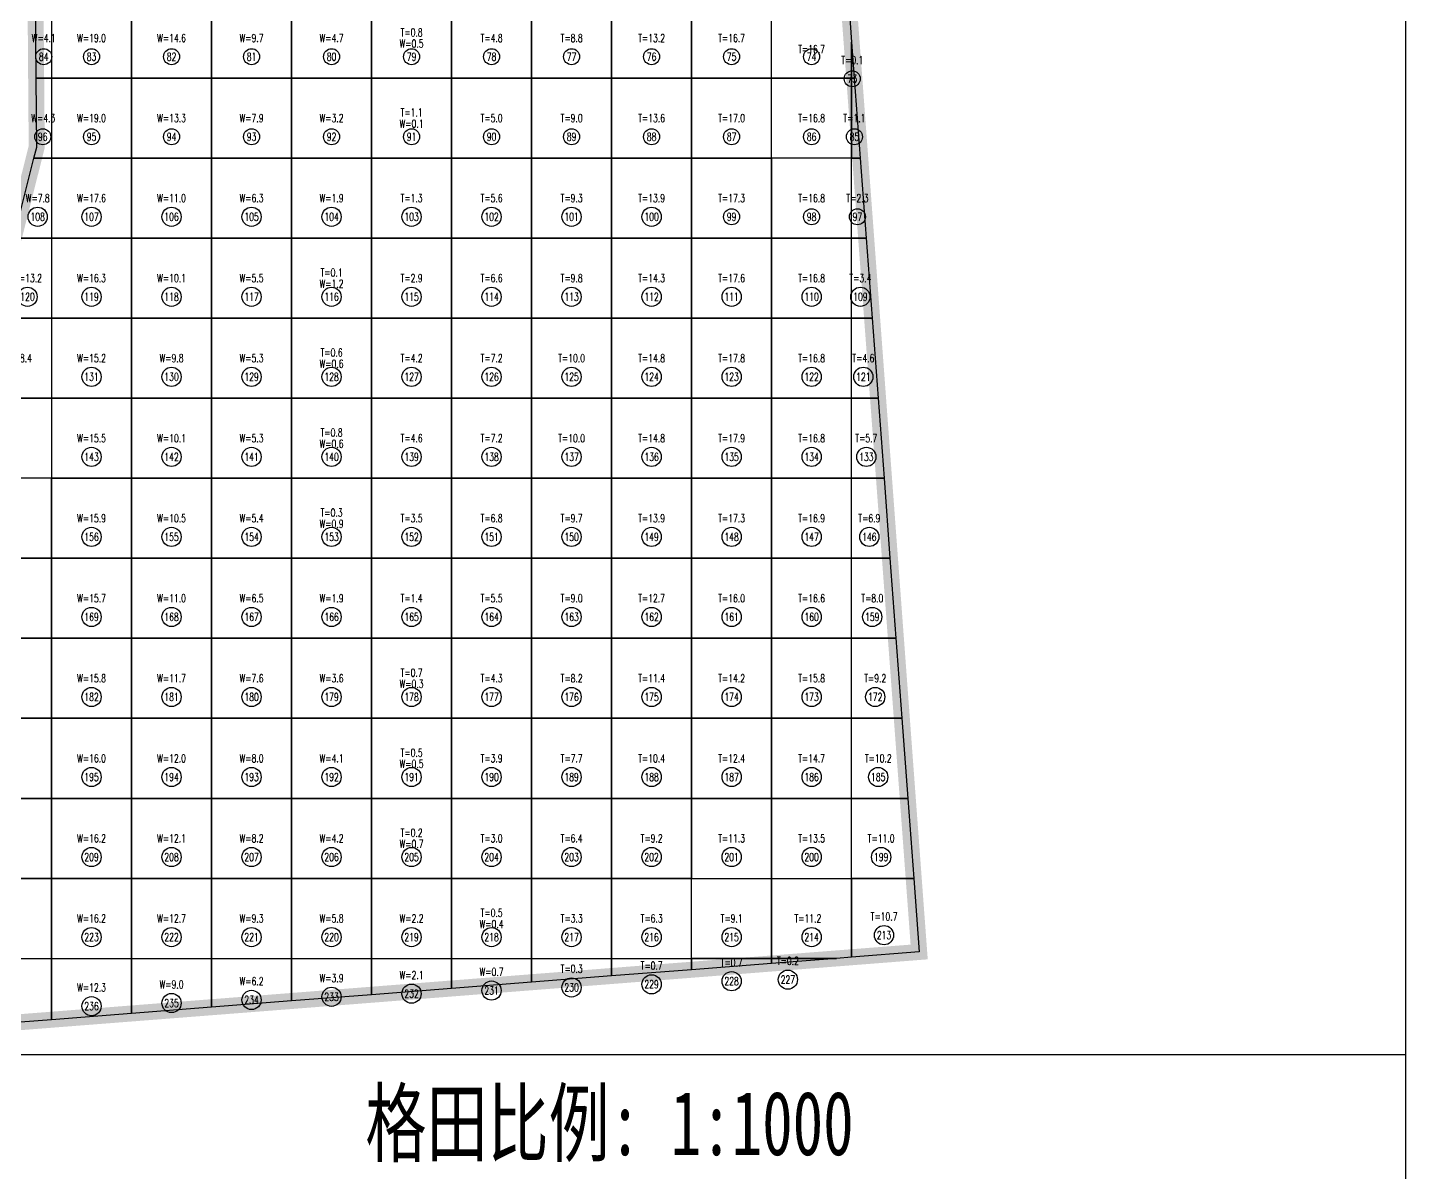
# Model space of a CAD drawing. Extents: x 4283 to 40403, y 1134 to 1764.
# Drawn here: x 16725.9 to 16812, y 1566.7 to 1638.3 of the extents above; entities that cross this region are included whole.
import ezdxf
from ezdxf.enums import TextEntityAlignment as Align

# ---------------------------------------------------------------- set-up
doc = ezdxf.new("R2010")
doc.units = 0
for name, color, linetype in [('tdz_18-4方格网', 2, 'Continuous'), ('tdz_18-4方格网计算', 7, 'Continuous'), ('tdz_土方计算图', 7, 'Continuous'), ('tdz_格田', 6, 'Continuous')]:
    doc.layers.add(name, color=color, linetype=linetype)
doc.styles.add('GLand', font='')
doc.styles.add('GLandNum', font='txt_____.ttf', dxfattribs={"width": 0.7, "height": 0.5})
doc.styles.get('GLand').set_extended_font_data('FangSong_GB2312')

msp = doc.modelspace()

# ---------------------------------------------------------------- linework, layer by layer
at = {"layer": 'tdz_18-4方格网', "linetype": 'Continuous'}
for points in [[(16726.379, 1640.097, 3392.895), (16727.379, 1640.097, 3392.894), (16727.379, 1635.097, 3392.951), (16726.418, 1635.097, 3392.952)], [(16727.379, 1640.097, 3392.894), (16727.379, 1635.097, 3392.951), (16732.379, 1635.097, 3392.858), (16732.379, 1640.097, 3392.796)], [(16732.379, 1640.097, 3392.796), (16732.379, 1635.097, 3392.858), (16737.379, 1635.097, 3392.674), (16737.379, 1640.097, 3392.692)], [(16737.379, 1640.097, 3392.692), (16737.379, 1635.097, 3392.674), (16742.379, 1635.097, 3392.485), (16742.379, 1640.097, 3392.588)], [(16742.379, 1640.097, 3392.588), (16742.379, 1635.097, 3392.485), (16747.379, 1635.097, 3392.343), (16747.379, 1640.097, 3392.45)], [(16747.379, 1640.097, 3392.45), (16747.379, 1635.097, 3392.343), (16752.379, 1635.097, 3392.237), (16752.379, 1640.097, 3392.261)], [(16752.379, 1640.097, 3392.261), (16752.379, 1635.097, 3392.237), (16757.379, 1635.097, 3392.132), (16757.379, 1640.097, 3392.149)], [(16757.379, 1640.097, 3392.149), (16757.379, 1635.097, 3392.132), (16762.379, 1635.097, 3392.027), (16762.379, 1640.097, 3392.043)], [(16762.379, 1640.097, 3392.043), (16762.379, 1635.097, 3392.027), (16767.379, 1635.097, 3391.881), (16767.379, 1640.097, 3391.915)], [(16767.379, 1640.097, 3391.915), (16767.379, 1635.097, 3391.881), (16772.379, 1635.097, 3391.862), (16772.379, 1640.097, 3391.872)], [(16777.379, 1637.342, 3392), (16777.379, 1635.097, 3391.996), (16772.379, 1635.097, 3391.862), (16772.379, 1640.097, 3391.872), (16777.174, 1640.097, 3392)], [(16777.546, 1635.097, 3392), (16777.379, 1635.097, 3391.996), (16777.379, 1637.342, 3392)], [(16726.418, 1635.097, 3392.952), (16727.379, 1635.097, 3392.951), (16727.379, 1630.097, 3392.948), (16726.276, 1630.097, 3393), (16726.451, 1630.789, 3393)], [(16727.379, 1635.097, 3392.951), (16727.379, 1630.097, 3392.948), (16732.379, 1630.097, 3392.709), (16732.379, 1635.097, 3392.858)], [(16732.379, 1635.097, 3392.858), (16732.379, 1630.097, 3392.709), (16737.379, 1630.097, 3392.536), (16737.379, 1635.097, 3392.674)], [(16737.379, 1635.097, 3392.674), (16737.379, 1630.097, 3392.536), (16742.379, 1630.097, 3392.432), (16742.379, 1635.097, 3392.485)], [(16742.379, 1635.097, 3392.485), (16742.379, 1630.097, 3392.432), (16747.379, 1630.097, 3392.327), (16747.379, 1635.097, 3392.343)], [(16747.379, 1635.097, 3392.343), (16747.379, 1630.097, 3392.327), (16752.379, 1630.097, 3392.223), (16752.379, 1635.097, 3392.237)], [(16752.379, 1635.097, 3392.237), (16752.379, 1630.097, 3392.223), (16757.379, 1630.097, 3392.119), (16757.379, 1635.097, 3392.132)], [(16757.379, 1635.097, 3392.132), (16757.379, 1630.097, 3392.119), (16762.379, 1630.097, 3392.015), (16762.379, 1635.097, 3392.027)], [(16762.379, 1635.097, 3392.027), (16762.379, 1630.097, 3392.015), (16767.379, 1630.097, 3391.846), (16767.379, 1635.097, 3391.881)], [(16767.379, 1635.097, 3391.881), (16767.379, 1630.097, 3391.846), (16772.379, 1630.097, 3391.852), (16772.379, 1635.097, 3391.862)], [(16772.379, 1630.097, 3391.852), (16772.379, 1635.097, 3391.862), (16777.379, 1635.097, 3391.996), (16777.379, 1630.097, 3391.986)], [(16777.379, 1635.097, 3391.996), (16777.546, 1635.097, 3392), (16777.917, 1630.097, 3392), (16777.379, 1630.097, 3391.986)], [(16726.276, 1630.097, 3393), (16727.379, 1630.097, 3392.948), (16727.379, 1625.097, 3392.905), (16725.013, 1625.097, 3393)], [(16727.379, 1630.097, 3392.948), (16727.379, 1625.097, 3392.905), (16732.379, 1625.097, 3392.641), (16732.379, 1630.097, 3392.709)], [(16732.379, 1630.097, 3392.709), (16732.379, 1625.097, 3392.641), (16737.379, 1625.097, 3392.484), (16737.379, 1630.097, 3392.536)], [(16737.379, 1630.097, 3392.536), (16737.379, 1625.097, 3392.484), (16742.379, 1625.097, 3392.379), (16742.379, 1630.097, 3392.432)], [(16742.379, 1630.097, 3392.432), (16742.379, 1625.097, 3392.379), (16747.379, 1625.097, 3392.276), (16747.379, 1630.097, 3392.327)], [(16747.379, 1630.097, 3392.327), (16747.379, 1625.097, 3392.276), (16752.379, 1625.097, 3392.172), (16752.379, 1630.097, 3392.223)], [(16752.379, 1630.097, 3392.223), (16752.379, 1625.097, 3392.172), (16757.379, 1625.097, 3392.069), (16757.379, 1630.097, 3392.119)], [(16757.379, 1630.097, 3392.119), (16757.379, 1625.097, 3392.069), (16762.379, 1625.097, 3392.001), (16762.379, 1630.097, 3392.015)], [(16762.379, 1630.097, 3392.015), (16762.379, 1625.097, 3392.001), (16767.379, 1625.097, 3391.813), (16767.379, 1630.097, 3391.846)], [(16767.379, 1630.097, 3391.846), (16767.379, 1625.097, 3391.813), (16772.379, 1625.097, 3391.842), (16772.379, 1630.097, 3391.852)], [(16772.379, 1630.097, 3391.852), (16772.379, 1625.097, 3391.842), (16777.379, 1625.097, 3391.976), (16777.379, 1630.097, 3391.986)], [(16777.379, 1630.097, 3391.986), (16777.917, 1630.097, 3392), (16778.288, 1625.097, 3392), (16777.379, 1625.097, 3391.976)], [(16725.013, 1625.097, 3393), (16727.379, 1625.097, 3392.905), (16727.379, 1620.097, 3392.84), (16723.749, 1620.097, 3393)], [(16727.379, 1625.097, 3392.905), (16727.379, 1620.097, 3392.84), (16732.379, 1620.097, 3392.565), (16732.379, 1625.097, 3392.641)], [(16732.379, 1625.097, 3392.641), (16732.379, 1620.097, 3392.565), (16737.379, 1620.097, 3392.498), (16737.379, 1625.097, 3392.484)], [(16737.379, 1625.097, 3392.484), (16737.379, 1620.097, 3392.498), (16742.379, 1620.097, 3392.309), (16742.379, 1625.097, 3392.379)], [(16742.379, 1625.097, 3392.379), (16742.379, 1620.097, 3392.309), (16747.379, 1620.097, 3392.206), (16747.379, 1625.097, 3392.276)], [(16747.379, 1625.097, 3392.276), (16747.379, 1620.097, 3392.206), (16752.379, 1620.097, 3392.103), (16752.379, 1625.097, 3392.172)], [(16752.379, 1625.097, 3392.172), (16752.379, 1620.097, 3392.103), (16757.379, 1620.097, 3392.032), (16757.379, 1625.097, 3392.069)], [(16757.379, 1625.097, 3392.069), (16757.379, 1620.097, 3392.032), (16762.379, 1620.097, 3391.983), (16762.379, 1625.097, 3392.001)], [(16762.379, 1625.097, 3392.001), (16762.379, 1620.097, 3391.983), (16767.379, 1620.097, 3391.785), (16767.379, 1625.097, 3391.813)], [(16767.379, 1625.097, 3391.813), (16767.379, 1620.097, 3391.785), (16772.379, 1620.097, 3391.832), (16772.379, 1625.097, 3391.842)], [(16772.379, 1625.097, 3391.842), (16772.379, 1620.097, 3391.832), (16777.379, 1620.097, 3391.966), (16777.379, 1625.097, 3391.976)], [(16777.379, 1625.097, 3391.976), (16778.288, 1625.097, 3392), (16778.66, 1620.097, 3392), (16777.379, 1620.097, 3391.966)], [(16723.749, 1620.097, 3393), (16727.379, 1620.097, 3392.84), (16727.379, 1615.097, 3392.774), (16722.486, 1615.097, 3393)], [(16727.379, 1620.097, 3392.84), (16727.379, 1615.097, 3392.774), (16732.379, 1615.097, 3392.562), (16732.379, 1620.097, 3392.565)], [(16732.379, 1620.097, 3392.565), (16732.379, 1615.097, 3392.562), (16737.379, 1615.097, 3392.479), (16737.379, 1620.097, 3392.498)], [(16737.379, 1620.097, 3392.498), (16737.379, 1615.097, 3392.479), (16742.379, 1615.097, 3392.318), (16742.379, 1620.097, 3392.309)], [(16742.379, 1620.097, 3392.309), (16742.379, 1615.097, 3392.318), (16747.379, 1615.097, 3392.136), (16747.379, 1620.097, 3392.206)], [(16747.379, 1620.097, 3392.206), (16747.379, 1615.097, 3392.136), (16752.379, 1615.097, 3392.063), (16752.379, 1620.097, 3392.103)], [(16752.379, 1620.097, 3392.103), (16752.379, 1615.097, 3392.063), (16757.379, 1615.097, 3392.051), (16757.379, 1620.097, 3392.032)], [(16757.379, 1620.097, 3392.032), (16757.379, 1615.097, 3392.051), (16762.379, 1615.097, 3391.944), (16762.379, 1620.097, 3391.983)], [(16762.379, 1620.097, 3391.983), (16762.379, 1615.097, 3391.944), (16767.379, 1615.097, 3391.759), (16767.379, 1620.097, 3391.785)], [(16767.379, 1620.097, 3391.785), (16767.379, 1615.097, 3391.759), (16772.379, 1615.097, 3391.822), (16772.379, 1620.097, 3391.832)], [(16772.379, 1620.097, 3391.832), (16772.379, 1615.097, 3391.822), (16777.379, 1615.097, 3391.956), (16777.379, 1620.097, 3391.966)], [(16777.379, 1620.097, 3391.966), (16778.66, 1620.097, 3392), (16779.031, 1615.097, 3392), (16777.379, 1615.097, 3391.956)], [(16722.486, 1615.097, 3393), (16727.379, 1615.097, 3392.774), (16727.379, 1610.097, 3392.815), (16722.379, 1610.097, 3392.985), (16722.379, 1614.673, 3393)], [(16727.379, 1615.097, 3392.774), (16727.379, 1610.097, 3392.815), (16732.379, 1610.097, 3392.603), (16732.379, 1615.097, 3392.562)], [(16732.379, 1615.097, 3392.562), (16732.379, 1610.097, 3392.603), (16737.379, 1610.097, 3392.468), (16737.379, 1615.097, 3392.479)], [(16737.379, 1615.097, 3392.479), (16737.379, 1610.097, 3392.468), (16742.379, 1610.097, 3392.288), (16742.379, 1615.097, 3392.318)], [(16742.379, 1615.097, 3392.318), (16742.379, 1610.097, 3392.288), (16747.379, 1610.097, 3392.153), (16747.379, 1615.097, 3392.136)], [(16747.379, 1615.097, 3392.136), (16747.379, 1610.097, 3392.153), (16752.379, 1610.097, 3392.063), (16752.379, 1615.097, 3392.063)], [(16752.379, 1615.097, 3392.063), (16752.379, 1610.097, 3392.063), (16757.379, 1610.097, 3392.029), (16757.379, 1615.097, 3392.051)], [(16757.379, 1615.097, 3392.051), (16757.379, 1610.097, 3392.029), (16762.379, 1610.097, 3391.958), (16762.379, 1615.097, 3391.944)], [(16762.379, 1615.097, 3391.944), (16762.379, 1610.097, 3391.958), (16767.379, 1610.097, 3391.764), (16767.379, 1615.097, 3391.759)], [(16767.379, 1615.097, 3391.759), (16767.379, 1610.097, 3391.764), (16772.379, 1610.097, 3391.812), (16772.379, 1615.097, 3391.822)], [(16772.379, 1615.097, 3391.822), (16772.379, 1610.097, 3391.812), (16777.379, 1610.097, 3391.946), (16777.379, 1615.097, 3391.956)], [(16777.379, 1615.097, 3391.956), (16779.031, 1615.097, 3392), (16779.403, 1610.097, 3392), (16777.379, 1610.097, 3391.946)], [(16722.379, 1610.097, 3392.985), (16722.379, 1605.097, 3392.93), (16727.379, 1605.097, 3392.762), (16727.379, 1610.097, 3392.815)], [(16727.379, 1610.097, 3392.815), (16727.379, 1605.097, 3392.762), (16732.379, 1605.097, 3392.606), (16732.379, 1610.097, 3392.603)], [(16732.379, 1610.097, 3392.603), (16732.379, 1605.097, 3392.606), (16737.379, 1605.097, 3392.457), (16737.379, 1610.097, 3392.468)], [(16737.379, 1610.097, 3392.468), (16737.379, 1605.097, 3392.457), (16742.379, 1605.097, 3392.325), (16742.379, 1610.097, 3392.288)], [(16742.379, 1610.097, 3392.288), (16742.379, 1605.097, 3392.325), (16747.379, 1605.097, 3392.22), (16747.379, 1610.097, 3392.153)], [(16747.379, 1610.097, 3392.153), (16747.379, 1605.097, 3392.22), (16752.379, 1605.097, 3392.115), (16752.379, 1610.097, 3392.063)], [(16752.379, 1610.097, 3392.063), (16752.379, 1605.097, 3392.115), (16757.379, 1605.097, 3392.03), (16757.379, 1610.097, 3392.029)], [(16757.379, 1610.097, 3392.029), (16757.379, 1605.097, 3392.03), (16762.379, 1605.097, 3391.973), (16762.379, 1610.097, 3391.958)], [(16762.379, 1610.097, 3391.958), (16762.379, 1605.097, 3391.973), (16767.379, 1605.097, 3391.836), (16767.379, 1610.097, 3391.764)], [(16767.379, 1610.097, 3391.764), (16767.379, 1605.097, 3391.836), (16772.379, 1605.097, 3391.802), (16772.379, 1610.097, 3391.812)], [(16772.379, 1610.097, 3391.812), (16772.379, 1605.097, 3391.802), (16777.379, 1605.097, 3391.936), (16777.379, 1610.097, 3391.946)], [(16777.379, 1610.097, 3391.946), (16779.403, 1610.097, 3392), (16779.774, 1605.097, 3392), (16777.379, 1605.097, 3391.936)], [(16722.379, 1605.097, 3392.93), (16722.379, 1600.097, 3392.874), (16727.379, 1600.097, 3392.731), (16727.379, 1605.097, 3392.762)], [(16727.379, 1605.097, 3392.762), (16727.379, 1600.097, 3392.731), (16732.379, 1600.097, 3392.619), (16732.379, 1605.097, 3392.606)], [(16732.379, 1605.097, 3392.606), (16732.379, 1600.097, 3392.619), (16737.379, 1600.097, 3392.497), (16737.379, 1605.097, 3392.457)], [(16737.379, 1605.097, 3392.457), (16737.379, 1600.097, 3392.497), (16742.379, 1600.097, 3392.392), (16742.379, 1605.097, 3392.325)], [(16742.379, 1605.097, 3392.325), (16742.379, 1600.097, 3392.392), (16747.379, 1600.097, 3392.287), (16747.379, 1605.097, 3392.22)], [(16747.379, 1605.097, 3392.22), (16747.379, 1600.097, 3392.287), (16752.379, 1600.097, 3392.182), (16752.379, 1605.097, 3392.115)], [(16752.379, 1605.097, 3392.115), (16752.379, 1600.097, 3392.182), (16757.379, 1600.097, 3392.077), (16757.379, 1605.097, 3392.03)], [(16757.379, 1605.097, 3392.03), (16757.379, 1600.097, 3392.077), (16762.379, 1600.097, 3391.981), (16762.379, 1605.097, 3391.973)], [(16762.379, 1605.097, 3391.973), (16762.379, 1600.097, 3391.981), (16767.379, 1600.097, 3391.907), (16767.379, 1605.097, 3391.836)], [(16767.379, 1605.097, 3391.836), (16767.379, 1600.097, 3391.907), (16772.379, 1600.097, 3391.841), (16772.379, 1605.097, 3391.802)], [(16772.379, 1605.097, 3391.802), (16772.379, 1600.097, 3391.841), (16777.379, 1600.097, 3391.926), (16777.379, 1605.097, 3391.936)], [(16777.379, 1605.097, 3391.936), (16779.774, 1605.097, 3392), (16780.146, 1600.097, 3392), (16777.379, 1600.097, 3391.926)], [(16722.379, 1600.097, 3392.874), (16722.379, 1595.097, 3392.836), (16727.379, 1595.097, 3392.732), (16727.379, 1600.097, 3392.731)], [(16727.379, 1600.097, 3392.731), (16727.379, 1595.097, 3392.732), (16732.379, 1595.097, 3392.62), (16732.379, 1600.097, 3392.619)], [(16732.379, 1600.097, 3392.619), (16732.379, 1595.097, 3392.62), (16737.379, 1595.097, 3392.516), (16737.379, 1600.097, 3392.497)], [(16737.379, 1600.097, 3392.497), (16737.379, 1595.097, 3392.516), (16742.379, 1595.097, 3392.412), (16742.379, 1600.097, 3392.392)], [(16742.379, 1600.097, 3392.392), (16742.379, 1595.097, 3392.412), (16747.379, 1595.097, 3392.307), (16747.379, 1600.097, 3392.287)], [(16747.379, 1600.097, 3392.287), (16747.379, 1595.097, 3392.307), (16752.379, 1595.097, 3392.202), (16752.379, 1600.097, 3392.182)], [(16752.379, 1600.097, 3392.182), (16752.379, 1595.097, 3392.202), (16757.379, 1595.097, 3392.097), (16757.379, 1600.097, 3392.077)], [(16757.379, 1600.097, 3392.077), (16757.379, 1595.097, 3392.097), (16762.379, 1595.097, 3392), (16762.379, 1600.097, 3391.981)], [(16762.379, 1600.097, 3391.981), (16762.379, 1595.097, 3392), (16767.379, 1595.097, 3391.979), (16767.379, 1600.097, 3391.907)], [(16767.379, 1600.097, 3391.907), (16767.379, 1595.097, 3391.979), (16772.379, 1595.097, 3391.913), (16772.379, 1600.097, 3391.841)], [(16772.379, 1600.097, 3391.841), (16772.379, 1595.097, 3391.913), (16777.379, 1595.097, 3391.916), (16777.379, 1600.097, 3391.926)], [(16777.379, 1600.097, 3391.926), (16780.146, 1600.097, 3392), (16780.517, 1595.097, 3392), (16777.379, 1595.097, 3391.916)], [(16722.379, 1595.097, 3392.836), (16722.379, 1590.097, 3392.832), (16727.379, 1590.097, 3392.728), (16727.379, 1595.097, 3392.732)], [(16727.379, 1595.097, 3392.732), (16727.379, 1590.097, 3392.728), (16732.379, 1590.097, 3392.617), (16732.379, 1595.097, 3392.62)], [(16732.379, 1595.097, 3392.62), (16732.379, 1590.097, 3392.617), (16737.379, 1590.097, 3392.513), (16737.379, 1595.097, 3392.516)], [(16737.379, 1595.097, 3392.516), (16737.379, 1590.097, 3392.513), (16742.379, 1590.097, 3392.409), (16742.379, 1595.097, 3392.412)], [(16742.379, 1595.097, 3392.412), (16742.379, 1590.097, 3392.409), (16747.379, 1590.097, 3392.305), (16747.379, 1595.097, 3392.307)], [(16747.379, 1595.097, 3392.307), (16747.379, 1590.097, 3392.305), (16752.379, 1590.097, 3392.201), (16752.379, 1595.097, 3392.202)], [(16752.379, 1595.097, 3392.202), (16752.379, 1590.097, 3392.201), (16757.379, 1590.097, 3392.097), (16757.379, 1595.097, 3392.097)], [(16757.379, 1595.097, 3392.097), (16757.379, 1590.097, 3392.097), (16762.379, 1590.097, 3392), (16762.379, 1595.097, 3392)], [(16762.379, 1595.097, 3392), (16762.379, 1590.097, 3392), (16767.379, 1590.097, 3392), (16767.379, 1595.097, 3391.979)], [(16767.379, 1595.097, 3391.979), (16767.379, 1590.097, 3392), (16772.379, 1590.097, 3391.984), (16772.379, 1595.097, 3391.913)], [(16772.379, 1595.097, 3391.913), (16772.379, 1590.097, 3391.984), (16777.379, 1590.097, 3391.918), (16777.379, 1595.097, 3391.916)], [(16777.379, 1595.097, 3391.916), (16780.517, 1595.097, 3392), (16780.888, 1590.097, 3392), (16777.379, 1590.097, 3391.918)], [(16722.379, 1590.097, 3392.832), (16722.379, 1585.097, 3392.821), (16727.379, 1585.097, 3392.725), (16727.379, 1590.097, 3392.728)], [(16727.379, 1590.097, 3392.728), (16727.379, 1585.097, 3392.725), (16732.379, 1585.097, 3392.615), (16732.379, 1590.097, 3392.617)], [(16732.379, 1590.097, 3392.617), (16732.379, 1585.097, 3392.615), (16737.379, 1585.097, 3392.51), (16737.379, 1590.097, 3392.513)], [(16737.379, 1590.097, 3392.513), (16737.379, 1585.097, 3392.51), (16742.379, 1585.097, 3392.406), (16742.379, 1590.097, 3392.409)], [(16742.379, 1590.097, 3392.409), (16742.379, 1585.097, 3392.406), (16747.379, 1585.097, 3392.302), (16747.379, 1590.097, 3392.305)], [(16747.379, 1590.097, 3392.305), (16747.379, 1585.097, 3392.302), (16752.379, 1585.097, 3392.236), (16752.379, 1590.097, 3392.201)], [(16752.379, 1590.097, 3392.201), (16752.379, 1585.097, 3392.236), (16757.379, 1585.097, 3392.171), (16757.379, 1590.097, 3392.097)], [(16757.379, 1590.097, 3392.097), (16757.379, 1585.097, 3392.171), (16762.379, 1585.097, 3392.106), (16762.379, 1590.097, 3392)], [(16762.379, 1590.097, 3392), (16762.379, 1585.097, 3392.106), (16767.379, 1585.097, 3392.04), (16767.379, 1590.097, 3392)], [(16767.379, 1590.097, 3392), (16767.379, 1585.097, 3392.04), (16772.379, 1585.097, 3392), (16772.379, 1590.097, 3391.984)], [(16772.379, 1590.097, 3391.984), (16772.379, 1585.097, 3392), (16777.379, 1585.097, 3391.99), (16777.379, 1590.097, 3391.918)], [(16777.379, 1590.097, 3391.918), (16780.888, 1590.097, 3392), (16781.26, 1585.097, 3392), (16777.379, 1585.097, 3391.99)], [(16722.379, 1585.097, 3392.821), (16722.379, 1580.097, 3392.782), (16727.379, 1580.097, 3392.691), (16727.379, 1585.097, 3392.725)], [(16727.379, 1585.097, 3392.725), (16727.379, 1580.097, 3392.691), (16732.379, 1580.097, 3392.625), (16732.379, 1585.097, 3392.615)], [(16732.379, 1585.097, 3392.615), (16732.379, 1580.097, 3392.625), (16737.379, 1580.097, 3392.562), (16737.379, 1585.097, 3392.51)], [(16737.379, 1585.097, 3392.51), (16737.379, 1580.097, 3392.562), (16742.379, 1580.097, 3392.498), (16742.379, 1585.097, 3392.406)], [(16742.379, 1585.097, 3392.406), (16742.379, 1580.097, 3392.498), (16747.379, 1580.097, 3392.435), (16747.379, 1585.097, 3392.302)], [(16747.379, 1585.097, 3392.302), (16747.379, 1580.097, 3392.435), (16752.379, 1580.097, 3392.372), (16752.379, 1585.097, 3392.236)], [(16752.379, 1585.097, 3392.236), (16752.379, 1580.097, 3392.372), (16757.379, 1580.097, 3392.309), (16757.379, 1585.097, 3392.171)], [(16757.379, 1585.097, 3392.171), (16757.379, 1580.097, 3392.309), (16762.379, 1580.097, 3392.246), (16762.379, 1585.097, 3392.106)], [(16762.379, 1585.097, 3392.106), (16762.379, 1580.097, 3392.246), (16767.379, 1580.097, 3392.183), (16767.379, 1585.097, 3392.04)], [(16767.379, 1580.097, 3392.183), (16767.379, 1585.097, 3392.04), (16772.379, 1585.097, 3392), (16772.379, 1580.097, 3392.12)], [(16776.442, 1580.097, 3392.069), (16772.379, 1580.097, 3392.12), (16772.379, 1585.097, 3392), (16777.379, 1585.097, 3391.99), (16777.379, 1580.17, 3392.056)], [(16777.379, 1585.097, 3391.99), (16781.26, 1585.097, 3392), (16781.601, 1580.5, 3392), (16777.379, 1580.17, 3392.056)], [(16722.379, 1575.878, 3392.79), (16722.379, 1580.097, 3392.782), (16727.379, 1580.097, 3392.691), (16727.379, 1576.268, 3392.724)], [(16727.379, 1576.268, 3392.724), (16727.379, 1580.097, 3392.691), (16732.379, 1580.097, 3392.625), (16732.379, 1576.658, 3392.657)], [(16732.379, 1576.658, 3392.657), (16732.379, 1580.097, 3392.625), (16737.379, 1580.097, 3392.562), (16737.379, 1577.048, 3392.59)], [(16737.379, 1577.048, 3392.59), (16737.379, 1580.097, 3392.562), (16742.379, 1580.097, 3392.498), (16742.379, 1577.439, 3392.523)], [(16742.379, 1577.439, 3392.523), (16742.379, 1580.097, 3392.498), (16747.379, 1580.097, 3392.435), (16747.379, 1577.829, 3392.457)], [(16747.379, 1577.829, 3392.457), (16747.379, 1580.097, 3392.435), (16752.379, 1580.097, 3392.372), (16752.379, 1578.219, 3392.39)], [(16752.379, 1578.219, 3392.39), (16752.379, 1580.097, 3392.372), (16757.379, 1580.097, 3392.309), (16757.379, 1578.609, 3392.323)], [(16757.379, 1578.609, 3392.323), (16757.379, 1580.097, 3392.309), (16762.379, 1580.097, 3392.246), (16762.379, 1579, 3392.257)], [(16762.379, 1579, 3392.257), (16762.379, 1580.097, 3392.246), (16767.379, 1580.097, 3392.183), (16767.379, 1579.39, 3392.19)], [(16767.379, 1579.39, 3392.19), (16767.379, 1580.097, 3392.183), (16772.379, 1580.097, 3392.12), (16772.379, 1579.78, 3392.123)], [(16772.379, 1580.097, 3392.12), (16776.442, 1580.097, 3392.069), (16772.379, 1579.78, 3392.123)]]:
    msp.add_polyline3d(points, close=True, dxfattribs=at)
at = {"layer": 'tdz_18-4方格网计算', "color": 7, "linetype": 'Continuous'}
for centre, radius in [((16726.889, 1636.431), 0.5), ((16729.879, 1636.431), 0.5), ((16734.879, 1636.431), 0.5), ((16739.879, 1636.431), 0.5), ((16744.879, 1636.431), 0.5), ((16749.879, 1636.431), 0.5), ((16754.879, 1636.431), 0.5), ((16759.879, 1636.431), 0.5), ((16764.879, 1636.431), 0.5), ((16769.879, 1636.431), 0.5), ((16774.879, 1636.431), 0.5), ((16777.421, 1635.053), 0.5), ((16726.828, 1631.431), 0.5), ((16729.879, 1631.431), 0.5), ((16734.879, 1631.431), 0.5), ((16739.879, 1631.431), 0.5), ((16744.879, 1631.431), 0.5), ((16749.879, 1631.431), 0.5), ((16754.879, 1631.431), 0.5), ((16759.879, 1631.431), 0.5), ((16764.879, 1631.431), 0.5), ((16769.879, 1631.431), 0.5), ((16774.879, 1631.431), 0.5), ((16777.555, 1631.431), 0.5), ((16726.512, 1626.431), 0.6), ((16729.879, 1626.431), 0.6), ((16734.879, 1626.431), 0.6), ((16739.879, 1626.431), 0.6), ((16744.879, 1626.431), 0.6), ((16749.879, 1626.431), 0.6), ((16754.879, 1626.431), 0.6), ((16759.879, 1626.431), 0.6), ((16764.879, 1626.431), 0.6), ((16769.879, 1626.431), 0.5), ((16774.879, 1626.431), 0.5), ((16777.741, 1626.431), 0.5), ((16725.88, 1621.431), 0.6), ((16729.879, 1621.431), 0.6), ((16734.879, 1621.431), 0.6), ((16739.879, 1621.431), 0.6), ((16744.879, 1621.431), 0.6), ((16749.879, 1621.431), 0.6), ((16754.879, 1621.431), 0.6), ((16759.879, 1621.431), 0.6), ((16764.879, 1621.431), 0.6), ((16769.879, 1621.431), 0.6), ((16774.879, 1621.431), 0.6), ((16777.927, 1621.431), 0.6), ((16729.879, 1616.431), 0.6), ((16734.879, 1616.431), 0.6), ((16739.879, 1616.431), 0.6), ((16744.879, 1616.431), 0.6), ((16749.879, 1616.431), 0.6), ((16754.879, 1616.431), 0.6), ((16759.879, 1616.431), 0.6), ((16764.879, 1616.431), 0.6), ((16769.879, 1616.431), 0.6), ((16774.879, 1616.431), 0.6), ((16778.112, 1616.431), 0.6), ((16729.879, 1611.431), 0.6), ((16734.879, 1611.431), 0.6), ((16739.879, 1611.431), 0.6), ((16744.879, 1611.431), 0.6), ((16749.879, 1611.431), 0.6), ((16754.879, 1611.431), 0.6), ((16759.879, 1611.431), 0.6), ((16764.879, 1611.431), 0.6), ((16769.879, 1611.431), 0.6), ((16774.879, 1611.431), 0.6), ((16778.298, 1611.431), 0.6), ((16729.879, 1606.431), 0.6), ((16734.879, 1606.431), 0.6), ((16739.879, 1606.431), 0.6), ((16744.879, 1606.431), 0.6), ((16749.879, 1606.431), 0.6), ((16754.879, 1606.431), 0.6), ((16759.879, 1606.431), 0.6), ((16764.879, 1606.431), 0.6), ((16769.879, 1606.431), 0.6), ((16774.879, 1606.431), 0.6), ((16778.484, 1606.431), 0.6), ((16729.879, 1601.431), 0.6), ((16734.879, 1601.431), 0.6), ((16739.879, 1601.431), 0.6), ((16744.879, 1601.431), 0.6), ((16749.879, 1601.431), 0.6), ((16754.879, 1601.431), 0.6), ((16759.879, 1601.431), 0.6), ((16764.879, 1601.431), 0.6), ((16769.879, 1601.431), 0.6), ((16774.879, 1601.431), 0.6), ((16778.669, 1601.431), 0.6), ((16729.879, 1596.431), 0.6), ((16734.879, 1596.431), 0.6), ((16739.879, 1596.431), 0.6), ((16744.879, 1596.431), 0.6), ((16749.879, 1596.431), 0.6), ((16754.879, 1596.431), 0.6), ((16759.879, 1596.431), 0.6), ((16764.879, 1596.431), 0.6), ((16769.879, 1596.431), 0.6), ((16774.879, 1596.431), 0.6), ((16778.855, 1596.431), 0.6), ((16729.879, 1591.431), 0.6), ((16734.879, 1591.431), 0.6), ((16739.879, 1591.431), 0.6), ((16744.879, 1591.431), 0.6), ((16749.879, 1591.431), 0.6), ((16754.879, 1591.431), 0.6), ((16759.879, 1591.431), 0.6), ((16764.879, 1591.431), 0.6), ((16769.879, 1591.431), 0.6), ((16774.879, 1591.431), 0.6), ((16779.041, 1591.431), 0.6), ((16729.879, 1586.431), 0.6), ((16734.879, 1586.431), 0.6), ((16739.879, 1586.431), 0.6), ((16744.879, 1586.431), 0.6), ((16749.879, 1586.431), 0.6), ((16754.879, 1586.431), 0.6), ((16759.879, 1586.431), 0.6), ((16764.879, 1586.431), 0.6), ((16769.879, 1586.431), 0.6), ((16774.879, 1586.431), 0.6), ((16779.226, 1586.431), 0.6), ((16729.879, 1581.431), 0.6), ((16734.879, 1581.431), 0.6), ((16739.879, 1581.431), 0.6), ((16744.879, 1581.431), 0.6), ((16749.879, 1581.431), 0.6), ((16754.879, 1581.431), 0.6), ((16759.879, 1581.431), 0.6), ((16764.879, 1581.431), 0.6), ((16769.879, 1581.431), 0.6), ((16774.879, 1581.431), 0.6), ((16779.405, 1581.55), 0.6), ((16769.879, 1578.674), 0.6), ((16773.395, 1578.772), 0.6), ((16749.879, 1577.894), 0.6), ((16754.879, 1578.089), 0.6), ((16759.879, 1578.284), 0.6), ((16764.879, 1578.479), 0.6), ((16729.879, 1577.113), 0.6), ((16734.879, 1577.309), 0.6), ((16739.879, 1577.504), 0.6), ((16744.879, 1577.699), 0.6)]:
    msp.add_circle(centre, radius, dxfattribs=at)
at = {"layer": 'tdz_土方计算图', "linetype": 'Continuous'}
for points in [[(16811.99, 1674.092), (16811.99, 1514.092)], [(16681.99, 1574.092), (16811.99, 1574.092)]]:
    msp.add_lwpolyline(points, dxfattribs=at)
at = {"layer": 'tdz_格田', "linetype": 'Continuous', "lineweight": 60, "const_width": 1}
msp.add_lwpolyline([(16712.379, 1575.097), (16726.451, 1630.789), (16726.169, 1667.425), (16774.724, 1673.088), (16781.601, 1580.5), (16712.379, 1575.097)], close=True, dxfattribs=at)

# ---------------------------------------------------------------- texts
at = {"layer": 'tdz_18-4方格网计算', "color": 173, "linetype": 'Continuous', "style": 'GLandNum', "width": 0.7}
for s, p in [('W=4.1', (16726.889, 1637.597)), ('W=19.0', (16729.879, 1637.597)), ('W=14.6', (16734.879, 1637.597)), ('W=9.7', (16739.879, 1637.597)), ('W=4.7', (16744.879, 1637.597)), ('W=0.5', (16749.879, 1637.247)), ('W=4.3', (16726.863, 1632.597)), ('W=19.0', (16729.879, 1632.597)), ('W=13.3', (16734.879, 1632.597)), ('W=7.9', (16739.879, 1632.597)), ('W=3.2', (16744.879, 1632.597)), ('W=0.1', (16749.879, 1632.247)), ('W=7.8', (16726.512, 1627.597)), ('W=17.6', (16729.879, 1627.597)), ('W=11.0', (16734.879, 1627.597)), ('W=6.3', (16739.879, 1627.597)), ('W=1.9', (16744.879, 1627.597)), ('W=13.2', (16725.88, 1622.597)), ('W=16.3', (16729.879, 1622.597)), ('W=10.1', (16734.879, 1622.597)), ('W=5.5', (16739.879, 1622.597)), ('W=1.2', (16744.879, 1622.247)), ('W=18.4', (16725.248, 1617.597)), ('W=15.2', (16729.879, 1617.597)), ('W=9.8', (16734.879, 1617.597)), ('W=5.3', (16739.879, 1617.597)), ('W=0.6', (16744.879, 1617.247)), ('W=15.5', (16729.879, 1612.597)), ('W=10.1', (16734.879, 1612.597)), ('W=5.3', (16739.879, 1612.597)), ('W=0.6', (16744.879, 1612.247)), ('W=15.9', (16729.879, 1607.597)), ('W=10.5', (16734.879, 1607.597)), ('W=5.4', (16739.879, 1607.597)), ('W=0.9', (16744.879, 1607.247)), ('W=15.7', (16729.879, 1602.597)), ('W=11.0', (16734.879, 1602.597)), ('W=6.5', (16739.879, 1602.597)), ('W=1.9', (16744.879, 1602.597)), ('W=15.8', (16729.879, 1597.597)), ('W=11.7', (16734.879, 1597.597)), ('W=7.6', (16739.879, 1597.597)), ('W=3.6', (16744.879, 1597.597)), ('W=0.3', (16749.879, 1597.247)), ('W=16.0', (16729.879, 1592.597)), ('W=12.0', (16734.879, 1592.597)), ('W=8.0', (16739.879, 1592.597)), ('W=4.1', (16744.879, 1592.597)), ('W=0.5', (16749.879, 1592.247)), ('W=16.2', (16729.879, 1587.597)), ('W=12.1', (16734.879, 1587.597)), ('W=8.2', (16739.879, 1587.597)), ('W=4.2', (16744.879, 1587.597)), ('W=0.7', (16749.879, 1587.247)), ('W=16.2', (16729.879, 1582.597)), ('W=12.7', (16734.879, 1582.597)), ('W=9.3', (16739.879, 1582.597)), ('W=5.8', (16744.879, 1582.597)), ('W=2.2', (16749.879, 1582.597)), ('W=0.4', (16754.879, 1582.247)), ('W=2.1', (16749.879, 1579.061)), ('W=0.7', (16754.879, 1579.256)), ('W=12.3', (16729.879, 1578.28)), ('W=9.0', (16734.879, 1578.475)), ('W=6.2', (16739.879, 1578.67)), ('W=3.9', (16744.879, 1578.866))]:
    msp.add_text(s, height=0.5, dxfattribs=at).set_placement(p, align=Align.MIDDLE_CENTER)
at = {"layer": 'tdz_18-4方格网计算', "color": 2, "linetype": 'Continuous', "style": 'GLandNum', "width": 0.7}
for s, p in [('T=0.8', (16749.879, 1637.947)), ('T=4.8', (16754.879, 1637.597)), ('T=8.8', (16759.879, 1637.597)), ('T=13.2', (16764.879, 1637.597)), ('T=16.7', (16769.879, 1637.597)), ('T=16.7', (16774.879, 1636.908)), ('T=0.1', (16777.421, 1636.22)), ('T=1.1', (16749.879, 1632.947)), ('T=5.0', (16754.879, 1632.597)), ('T=9.0', (16759.879, 1632.597)), ('T=13.6', (16764.879, 1632.597)), ('T=17.0', (16769.879, 1632.597)), ('T=16.8', (16774.879, 1632.597)), ('T=1.1', (16777.555, 1632.597)), ('T=1.3', (16749.879, 1627.597)), ('T=5.6', (16754.879, 1627.597)), ('T=9.3', (16759.879, 1627.597)), ('T=13.9', (16764.879, 1627.597)), ('T=17.3', (16769.879, 1627.597)), ('T=16.8', (16774.879, 1627.597)), ('T=2.3', (16777.741, 1627.597)), ('T=0.1', (16744.879, 1622.947)), ('T=2.9', (16749.879, 1622.597)), ('T=6.6', (16754.879, 1622.597)), ('T=9.8', (16759.879, 1622.597)), ('T=14.3', (16764.879, 1622.597)), ('T=17.6', (16769.879, 1622.597)), ('T=16.8', (16774.879, 1622.597)), ('T=3.4', (16777.927, 1622.597)), ('T=0.6', (16744.879, 1617.947)), ('T=4.2', (16749.879, 1617.597)), ('T=7.2', (16754.879, 1617.597)), ('T=10.0', (16759.879, 1617.597)), ('T=14.8', (16764.879, 1617.597)), ('T=17.8', (16769.879, 1617.597)), ('T=16.8', (16774.879, 1617.597)), ('T=4.6', (16778.112, 1617.597)), ('T=0.8', (16744.879, 1612.947)), ('T=4.6', (16749.879, 1612.597)), ('T=7.2', (16754.879, 1612.597)), ('T=10.0', (16759.879, 1612.597)), ('T=14.8', (16764.879, 1612.597)), ('T=17.9', (16769.879, 1612.597)), ('T=16.8', (16774.879, 1612.597)), ('T=5.7', (16778.298, 1612.597)), ('T=0.3', (16744.879, 1607.947)), ('T=3.5', (16749.879, 1607.597)), ('T=6.8', (16754.879, 1607.597)), ('T=9.7', (16759.879, 1607.597)), ('T=13.9', (16764.879, 1607.597)), ('T=17.3', (16769.879, 1607.597)), ('T=16.9', (16774.879, 1607.597)), ('T=6.9', (16778.484, 1607.597)), ('T=1.4', (16749.879, 1602.597)), ('T=5.5', (16754.879, 1602.597)), ('T=9.0', (16759.879, 1602.597)), ('T=12.7', (16764.879, 1602.597)), ('T=16.0', (16769.879, 1602.597)), ('T=16.6', (16774.879, 1602.597)), ('T=8.0', (16778.669, 1602.597)), ('T=0.7', (16749.879, 1597.947)), ('T=4.3', (16754.879, 1597.597)), ('T=8.2', (16759.879, 1597.597)), ('T=11.4', (16764.879, 1597.597)), ('T=14.2', (16769.879, 1597.597)), ('T=15.8', (16774.879, 1597.597)), ('T=9.2', (16778.855, 1597.597)), ('T=0.5', (16749.879, 1592.947)), ('T=3.9', (16754.879, 1592.597)), ('T=7.7', (16759.879, 1592.597)), ('T=10.4', (16764.879, 1592.597)), ('T=12.4', (16769.879, 1592.597)), ('T=14.7', (16774.879, 1592.597)), ('T=10.2', (16779.041, 1592.597)), ('T=0.2', (16749.879, 1587.947)), ('T=3.0', (16754.879, 1587.597)), ('T=6.4', (16759.879, 1587.597)), ('T=9.2', (16764.879, 1587.597)), ('T=11.3', (16769.879, 1587.597)), ('T=13.5', (16774.879, 1587.597)), ('T=11.0', (16779.226, 1587.597)), ('T=0.5', (16754.879, 1582.947)), ('T=3.3', (16759.879, 1582.597)), ('T=6.3', (16764.879, 1582.597)), ('T=9.1', (16769.879, 1582.597)), ('T=11.2', (16774.645, 1582.597)), ('T=10.7', (16779.405, 1582.716)), ('T=0.2', (16773.395, 1579.939)), ('T=0.3', (16759.879, 1579.451)), ('T=0.7', (16764.879, 1579.646)), ('T=0.7', (16769.879, 1579.841))]:
    msp.add_text(s, height=0.5, dxfattribs=at).set_placement(p, align=Align.MIDDLE_CENTER)
at = {"layer": 'tdz_18-4方格网计算', "color": 7, "linetype": 'Continuous', "style": 'GLandNum', "width": 0.7}
for s, p in [('84', (16726.889, 1636.431)), ('83', (16729.879, 1636.431)), ('82', (16734.879, 1636.431)), ('81', (16739.879, 1636.431)), ('80', (16744.879, 1636.431)), ('79', (16749.879, 1636.431)), ('78', (16754.879, 1636.431)), ('77', (16759.879, 1636.431)), ('76', (16764.879, 1636.431)), ('75', (16769.879, 1636.431)), ('74', (16774.879, 1636.431)), ('73', (16777.421, 1635.053)), ('96', (16726.828, 1631.431)), ('95', (16729.879, 1631.431)), ('94', (16734.879, 1631.431)), ('93', (16739.879, 1631.431)), ('92', (16744.879, 1631.431)), ('91', (16749.879, 1631.431)), ('90', (16754.879, 1631.431)), ('89', (16759.879, 1631.431)), ('88', (16764.879, 1631.431)), ('87', (16769.879, 1631.431)), ('86', (16774.879, 1631.431)), ('85', (16777.555, 1631.431)), ('108', (16726.512, 1626.431)), ('107', (16729.879, 1626.431)), ('106', (16734.879, 1626.431)), ('105', (16739.879, 1626.431)), ('104', (16744.879, 1626.431)), ('103', (16749.879, 1626.431)), ('102', (16754.879, 1626.431)), ('101', (16759.879, 1626.431)), ('100', (16764.879, 1626.431)), ('99', (16769.879, 1626.431)), ('98', (16774.879, 1626.431)), ('97', (16777.741, 1626.431)), ('120', (16725.88, 1621.431)), ('119', (16729.879, 1621.431)), ('118', (16734.879, 1621.431)), ('117', (16739.879, 1621.431)), ('116', (16744.879, 1621.431)), ('115', (16749.879, 1621.431)), ('114', (16754.879, 1621.431)), ('113', (16759.879, 1621.431)), ('112', (16764.879, 1621.431)), ('111', (16769.879, 1621.431)), ('110', (16774.879, 1621.431)), ('109', (16777.927, 1621.431)), ('131', (16729.879, 1616.431)), ('130', (16734.879, 1616.431)), ('129', (16739.879, 1616.431)), ('128', (16744.879, 1616.431)), ('127', (16749.879, 1616.431)), ('126', (16754.879, 1616.431)), ('125', (16759.879, 1616.431)), ('124', (16764.879, 1616.431)), ('123', (16769.879, 1616.431)), ('122', (16774.879, 1616.431)), ('121', (16778.112, 1616.431)), ('143', (16729.879, 1611.431)), ('142', (16734.879, 1611.431)), ('141', (16739.879, 1611.431)), ('140', (16744.879, 1611.431)), ('139', (16749.879, 1611.431)), ('138', (16754.879, 1611.431)), ('137', (16759.879, 1611.431)), ('136', (16764.879, 1611.431)), ('135', (16769.879, 1611.431)), ('134', (16774.879, 1611.431)), ('133', (16778.298, 1611.431)), ('156', (16729.879, 1606.431)), ('155', (16734.879, 1606.431)), ('154', (16739.879, 1606.431)), ('153', (16744.879, 1606.431)), ('152', (16749.879, 1606.431)), ('151', (16754.879, 1606.431)), ('150', (16759.879, 1606.431)), ('149', (16764.879, 1606.431)), ('148', (16769.879, 1606.431)), ('147', (16774.879, 1606.431)), ('146', (16778.484, 1606.431)), ('169', (16729.879, 1601.431)), ('168', (16734.879, 1601.431)), ('167', (16739.879, 1601.431)), ('166', (16744.879, 1601.431)), ('165', (16749.879, 1601.431)), ('164', (16754.879, 1601.431)), ('163', (16759.879, 1601.431)), ('162', (16764.879, 1601.431)), ('161', (16769.879, 1601.431)), ('160', (16774.879, 1601.431)), ('159', (16778.669, 1601.431)), ('182', (16729.879, 1596.431)), ('181', (16734.879, 1596.431)), ('180', (16739.879, 1596.431)), ('179', (16744.879, 1596.431)), ('178', (16749.879, 1596.431)), ('177', (16754.879, 1596.431)), ('176', (16759.879, 1596.431)), ('175', (16764.879, 1596.431)), ('174', (16769.879, 1596.431)), ('173', (16774.879, 1596.431)), ('172', (16778.855, 1596.431)), ('195', (16729.879, 1591.431)), ('194', (16734.879, 1591.431)), ('193', (16739.879, 1591.431)), ('192', (16744.879, 1591.431)), ('191', (16749.879, 1591.431)), ('190', (16754.879, 1591.431)), ('189', (16759.879, 1591.431)), ('188', (16764.879, 1591.431)), ('187', (16769.879, 1591.431)), ('186', (16774.879, 1591.431)), ('185', (16779.041, 1591.431)), ('209', (16729.879, 1586.431)), ('208', (16734.879, 1586.431)), ('207', (16739.879, 1586.431)), ('206', (16744.879, 1586.431)), ('205', (16749.879, 1586.431)), ('204', (16754.879, 1586.431)), ('203', (16759.879, 1586.431)), ('202', (16764.879, 1586.431)), ('201', (16769.879, 1586.431)), ('200', (16774.879, 1586.431)), ('199', (16779.226, 1586.431)), ('223', (16729.879, 1581.431)), ('222', (16734.879, 1581.431)), ('221', (16739.879, 1581.431)), ('220', (16744.879, 1581.431)), ('219', (16749.879, 1581.431)), ('218', (16754.879, 1581.431)), ('217', (16759.879, 1581.431)), ('216', (16764.879, 1581.431)), ('215', (16769.879, 1581.431)), ('214', (16774.879, 1581.431)), ('213', (16779.405, 1581.55)), ('230', (16759.879, 1578.284)), ('229', (16764.879, 1578.479)), ('228', (16769.879, 1578.674)), ('227', (16773.395, 1578.772)), ('235', (16734.879, 1577.309)), ('234', (16739.879, 1577.504)), ('233', (16744.879, 1577.699)), ('232', (16749.879, 1577.894)), ('231', (16754.879, 1578.089)), ('236', (16729.879, 1577.113))]:
    msp.add_text(s, height=0.5, dxfattribs=at).set_placement(p, align=Align.MIDDLE_CENTER)
at = {"layer": 'tdz_土方计算图', "linetype": 'Continuous', "style": 'GLand', "width": 0.7}
msp.add_text('格田比例: 1:1000', height=4, dxfattribs=at).set_placement((16746.99, 1569.807), align=Align.MIDDLE_LEFT)

doc.saveas('drawing.dxf')
